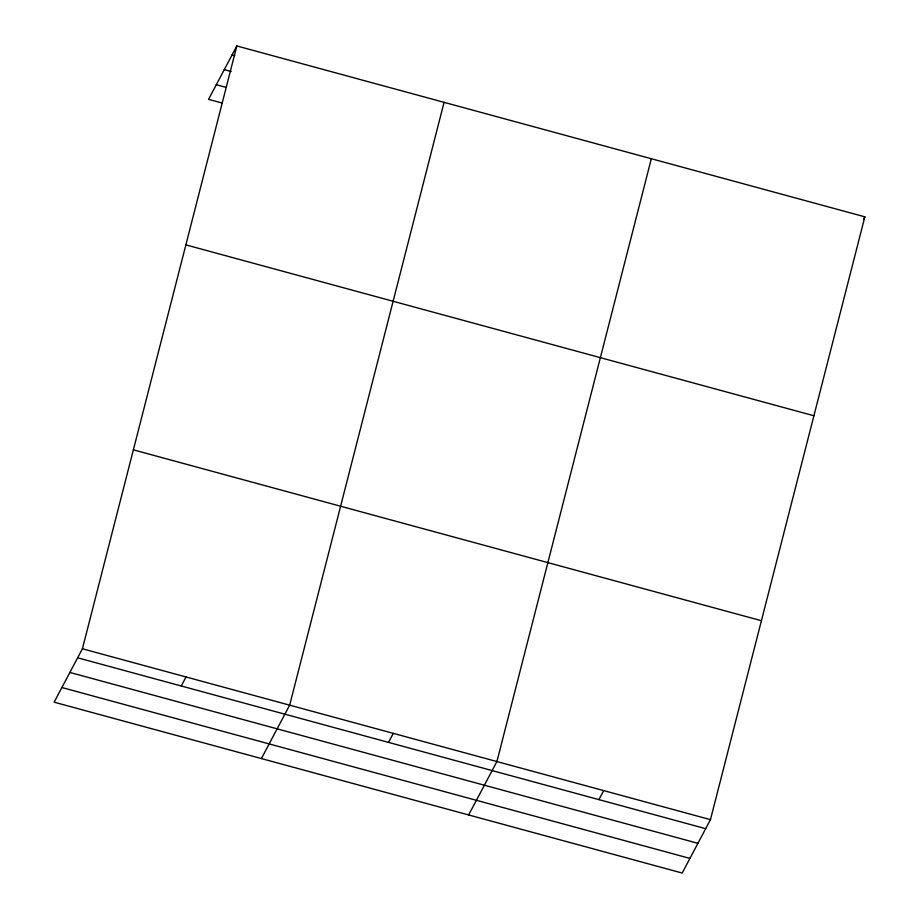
<?xml version="1.0" encoding="UTF-8"?>
<svg xmlns="http://www.w3.org/2000/svg" width="919" height="919" viewBox="0 0 919 919"><rect width="100%" height="100%" fill="white"/><g stroke="black" fill="none" stroke-linecap="round" stroke-linejoin="round"><path stroke-width="1.38" d="M82.411 648.78L236.826 45.95L864.859 216.827L710.456 819.656L682.174 873.05L54.141 702.173L82.411 648.78L710.456 819.656M444.072 102.342L289.669 705.16L261.398 758.566M651.33 158.723L496.915 761.552L468.644 814.958M236.826 45.95L208.544 99.344L222.364 103.112M181.261 685.999L186.04 676.97M388.519 742.38L393.298 733.362M863.665 219.078L864.859 216.827M598.912 799.622L603.691 790.604M232.047 54.968L234.804 55.726M224.293 69.614L231.197 71.498M216.298 84.709L225.971 87.339M185.868 244.879L813.901 415.756M133.37 449.839L761.403 620.716M77.633 657.797L705.677 828.674M69.878 672.444L697.923 843.32M61.895 687.527L689.928 858.403"/></g></svg>
